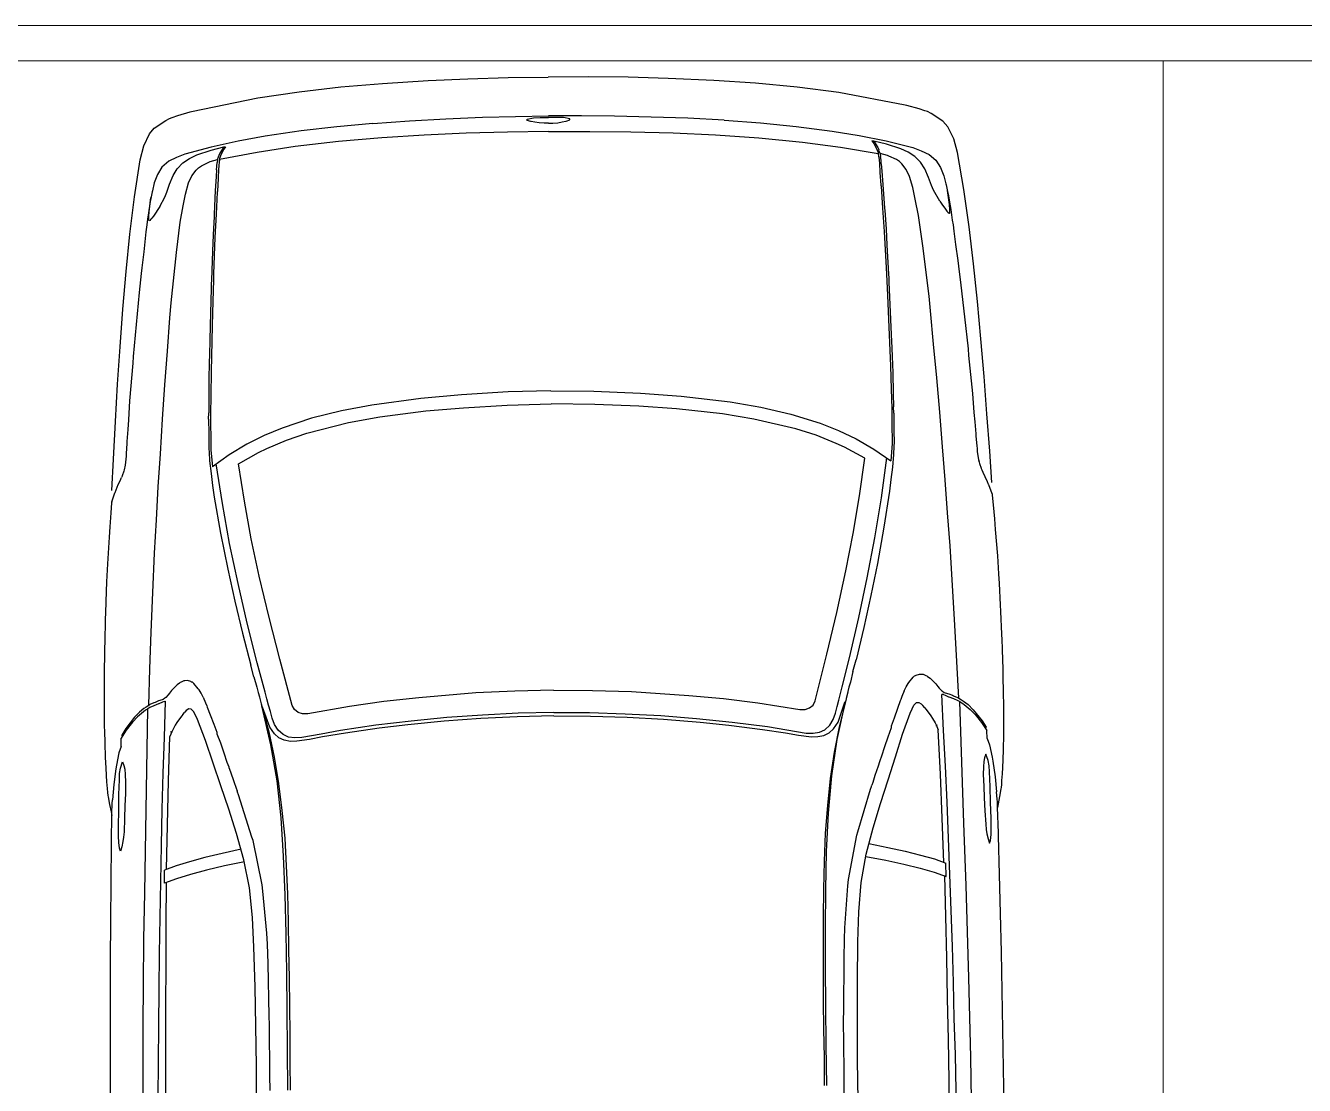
# Model space of a CAD drawing. Header units: inches. Extents: x 13 to 261, y -112 to -47.
# Drawn here: x 221.956 to 224.58, y -55.649 to -53.474 of the extents above; entities that cross this region are included whole.
import ezdxf

# ---------------------------------------------------------------- set-up
doc = ezdxf.new("R2010")
doc.units = ezdxf.units.IN
doc.header["$MEASUREMENT"] = 0
doc.layers.add('BANQUETA', color=2, linetype='Continuous', lineweight=18)
doc.layers.add('CAJONES', color=3, linetype='Continuous', lineweight=20)

msp = doc.modelspace()

# ---------------------------------------------------------------- linework, layer by layer
at = {"linetype": 'Continuous'}
for p, q in [((222.2936, -53.6512), (222.2966, -53.6502)), ((223.7636, -53.6381), (223.7606, -53.6371)), ((222.3623, -53.7231), (222.3663, -53.7226)), ((223.6962, -53.7112), (223.6922, -53.7107)), ((222.3481, -53.7627), (222.3491, -53.7552)), ((223.7111, -53.7505), (223.71, -53.743)), ((223.7116, -53.758), (223.7116, -53.757)), ((222.3477, -53.7702), (222.3477, -53.7692)), ((223.7372, -54.2693), (223.7366, -54.2563)), ((222.3313, -54.2819), (222.3316, -54.2689)), ((222.3313, -54.2819), (222.3315, -54.3104)), ((223.7372, -54.2693), (223.7375, -54.2978)), ((222.1326, -54.4282), (222.136, -54.3636)), ((223.9385, -54.412), (223.9339, -54.3476)), ((223.6534, -54.7996), (223.6597, -54.7755)), ((222.4245, -54.8106), (222.4178, -54.7866)), ((223.8232, -54.8246), (223.8277, -54.83)), ((222.2399, -54.8612), (222.2429, -54.8607)), ((222.2552, -54.8386), (222.2508, -54.8441)), ((222.4359, -54.8515), (222.4359, -54.8525)), ((222.4359, -54.8525), (222.4395, -54.8659)), ((223.6229, -54.9034), (223.637, -54.8622)), ((223.637, -54.8622), (223.638, -54.8617)), ((223.638, -54.8617), (223.6385, -54.8597)), ((223.6394, -54.8552), (223.6385, -54.8597)), ((223.6428, -54.8417), (223.6394, -54.8552)), ((223.6428, -54.8407), (223.6428, -54.8417)), ((223.8389, -54.8469), (223.8359, -54.8465)), ((222.2782, -54.8879), (222.2826, -54.8829)), ((222.4395, -54.8659), (222.4405, -54.8704)), ((222.4411, -54.8724), (222.4405, -54.8704)), ((222.4421, -54.8729), (222.4411, -54.8724)), ((222.4569, -54.9138), (222.4421, -54.8729)), ((223.8011, -54.8743), (223.7966, -54.8693)), ((223.825, -54.9116), (223.8259, -54.9085)), ((222.1517, -54.9531), (222.1521, -54.9365)), ((222.255, -54.9256), (222.254, -54.9226)), ((223.9287, -54.9372), (223.928, -54.9206)), ((222.3906, -55.0464), (222.3901, -55.0444)), ((223.6916, -55.0348), (223.692, -55.0328)), ((222.132, -55.1472), (222.133, -55.0952)), ((223.9519, -55.1309), (223.95, -55.0789)), ((222.132, -55.1472), (222.132, -55.1467)), ((222.132, -55.1532), (222.132, -55.1472)), ((223.9519, -55.1309), (223.9519, -55.1304)), ((223.952, -55.1369), (223.9519, -55.1309))]:
    msp.add_line(p, q, dxfattribs=at)
for points in [[(222.2966, -53.6502), (222.4324, -53.622), (222.5173, -53.6097), (222.6027, -53.5999), (222.6881, -53.5927), (222.7816, -53.5868), (222.8635, -53.5831), (222.946, -53.5809), (223.028, -53.5796)], [(223.7606, -53.6371), (223.6243, -53.6113), (223.5392, -53.6006), (223.4536, -53.5923), (223.3681, -53.5866), (223.2745, -53.5824), (223.1925, -53.5802), (223.11, -53.5794), (223.028, -53.5796)], [(222.136, -54.3636), (222.1403, -54.2866), (222.1446, -54.2101), (222.1499, -54.133), (222.1557, -54.056), (222.162, -53.9789), (222.1699, -53.9023), (222.1792, -53.8257), (222.191, -53.7496), (222.1982, -53.7211), (222.21, -53.6965), (222.2199, -53.6849), (222.2433, -53.6687), (222.2512, -53.6646), (222.2567, -53.6625), (222.2682, -53.6584), (222.2936, -53.6512)], [(223.9339, -54.3476), (223.9282, -54.2706), (223.9225, -54.1942), (223.9159, -54.1172), (223.9087, -54.0403), (223.901, -53.9633), (223.8918, -53.8869), (223.8811, -53.8105), (223.8679, -53.7346), (223.8602, -53.7062), (223.848, -53.6818), (223.8379, -53.6704), (223.8142, -53.6546), (223.8062, -53.6507), (223.8007, -53.6487), (223.7891, -53.6448), (223.7636, -53.6381)], [(222.6683, -53.6749), (222.5944, -53.6815), (222.521, -53.6902), (222.4476, -53.7013), (222.3922, -53.7113), (222.3368, -53.7233), (222.2824, -53.7378), (222.2655, -53.7445), (222.2495, -53.7526), (222.2356, -53.7647), (222.2263, -53.7798), (222.2199, -53.7969), (222.2161, -53.8134)], [(222.6683, -53.6749), (222.7433, -53.6692), (222.8183, -53.6655), (222.8932, -53.6623), (222.9607, -53.6607), (223.0287, -53.6591)], [(223.0289, -53.6746), (223.0199, -53.6742), (223.0099, -53.6738), (223.0008, -53.6724), (222.9933, -53.6709), (222.9928, -53.671), (222.9848, -53.6685), (222.9848, -53.666), (222.9983, -53.6634), (223.0118, -53.6628), (223.0288, -53.6626)], [(223.3893, -53.6684), (223.3143, -53.6641), (223.2393, -53.6617), (223.1642, -53.6599), (223.0967, -53.6595), (223.0287, -53.6591)], [(223.0289, -53.6746), (223.0379, -53.674), (223.0478, -53.6735), (223.0568, -53.6719), (223.0643, -53.6703), (223.0648, -53.6703), (223.0728, -53.6677), (223.0728, -53.6652), (223.0593, -53.6629), (223.0458, -53.6625), (223.0288, -53.6626)], [(223.3893, -53.6684), (223.4634, -53.6737), (223.5369, -53.6811), (223.6105, -53.6909), (223.6661, -53.6999), (223.7217, -53.7109), (223.7763, -53.7244), (223.7934, -53.7308), (223.8095, -53.7386), (223.8236, -53.7505), (223.8332, -53.7654), (223.8399, -53.7824), (223.844, -53.7988)], [(223.029, -53.6916), (222.9445, -53.6929), (222.86, -53.6951), (222.7736, -53.6989), (222.6871, -53.7042), (222.5977, -53.712), (222.5088, -53.7223), (222.4309, -53.7345), (222.3535, -53.7487)], [(223.029, -53.6916), (223.1135, -53.6914), (223.198, -53.6921), (223.2845, -53.6943), (223.3711, -53.6981), (223.4606, -53.7043), (223.5497, -53.713), (223.6278, -53.7238), (223.7054, -53.7366)], [(222.2786, -53.7558), (222.2925, -53.7467), (222.3074, -53.7396), (222.3363, -53.7298), (222.3623, -53.7231)], [(222.3663, -53.7226), (222.3623, -53.7276), (222.3564, -53.7396), (222.3549, -53.7437), (222.354, -53.7467), (222.3535, -53.7487), (222.3535, -53.7487), (222.3535, -53.7497), (222.353, -53.7542), (222.3521, -53.7612), (222.3521, -53.7617), (222.3521, -53.7627), (222.3517, -53.7687), (222.3508, -53.7877), (222.3496, -53.8137), (222.3491, -53.8157), (222.347, -53.8612), (222.3444, -53.9088), (222.3416, -53.9833), (222.3412, -53.9968), (222.3401, -54.0398), (222.3385, -54.0893), (222.3385, -54.0893), (222.3364, -54.1848), (222.3358, -54.2324), (222.3352, -54.2724), (222.3352, -54.2749), (222.3354, -54.2934), (222.3356, -54.3179), (222.3357, -54.3274), (222.3357, -54.3339), (222.3358, -54.3369), (222.3358, -54.3444), (222.3391, -54.3798)], [(222.3623, -53.7231), (222.3544, -53.7362), (222.3524, -53.7407), (222.3524, -53.7412)], [(223.6922, -53.7107), (223.6963, -53.7157), (223.7024, -53.7276), (223.7039, -53.7316), (223.7049, -53.7346), (223.7054, -53.7366), (223.7054, -53.7366), (223.7054, -53.7376), (223.706, -53.7421), (223.7071, -53.7491), (223.7071, -53.7496), (223.7071, -53.7506), (223.7076, -53.7566), (223.7088, -53.7756), (223.7105, -53.8015), (223.711, -53.8035), (223.7139, -53.849), (223.7174, -53.8965), (223.7215, -53.9709), (223.7222, -53.9844), (223.724, -54.0274), (223.7265, -54.0769), (223.7265, -54.0769), (223.7303, -54.1724), (223.7318, -54.2199), (223.7331, -54.2599), (223.7331, -54.2624), (223.7333, -54.2809), (223.7335, -54.3054), (223.7336, -54.3149), (223.7337, -54.3214), (223.7337, -54.3244), (223.7338, -54.3318), (223.7311, -54.3674)], [(223.7805, -53.7424), (223.7664, -53.7335), (223.7514, -53.7267), (223.7223, -53.7174), (223.6962, -53.7112)], [(223.6962, -53.7112), (223.7043, -53.7241), (223.7064, -53.7286), (223.7064, -53.7291)], [(223.7094, -53.7365), (223.7074, -53.7316), (223.7064, -53.7291)], [(222.2085, -54.869), (222.2108, -54.794), (222.2137, -54.719), (222.2169, -54.6374), (222.2207, -54.5564), (222.2246, -54.4884), (222.228, -54.4208), (222.2324, -54.3528), (222.2368, -54.2817), (222.2416, -54.2112), (222.247, -54.1421), (222.2519, -54.0736), (222.2546, -54.0431), (222.2652, -53.9395), (222.2731, -53.8774), (222.2793, -53.8438), (222.2841, -53.8198), (222.2904, -53.7967), (222.2968, -53.7827), (222.3057, -53.7706), (222.3106, -53.7661), (222.3166, -53.762), (222.332, -53.7544), (222.3345, -53.7533), (222.3495, -53.7487)], [(222.2456, -53.8161), (222.2514, -53.7996), (222.2588, -53.782), (222.2672, -53.7679), (222.2786, -53.7558)], [(222.3495, -53.7487), (222.3495, -53.7497), (222.3491, -53.7552)], [(222.3495, -53.7487), (222.3514, -53.7437), (222.3524, -53.7412)], [(223.8704, -54.8541), (223.8668, -54.7792), (223.8626, -54.7042), (223.8579, -54.6228), (223.8526, -54.5418), (223.8475, -54.4738), (223.8429, -54.4064), (223.8373, -54.3384), (223.8317, -54.2675), (223.8256, -54.197), (223.8189, -54.1281), (223.8128, -54.0596), (223.8096, -54.0292), (223.7971, -53.9258), (223.7881, -53.8638), (223.7813, -53.8304), (223.7761, -53.8065), (223.7694, -53.7835), (223.7627, -53.7696), (223.7536, -53.7576), (223.7486, -53.7532), (223.7426, -53.7492), (223.727, -53.7419), (223.7245, -53.7409), (223.7094, -53.7365)], [(223.7094, -53.7365), (223.7094, -53.7375), (223.71, -53.743)], [(223.7116, -53.757), (223.7116, -53.756), (223.7111, -53.753), (223.7111, -53.7505)], [(223.7116, -53.758), (223.7128, -53.7725), (223.7128, -53.7725), (223.715, -53.8005), (223.7184, -53.8485), (223.7185, -53.8535), (223.7213, -53.8909), (223.7231, -53.9244), (223.7262, -53.9844), (223.7267, -53.9914), (223.7268, -54.0009), (223.7305, -54.0769), (223.7305, -54.0769), (223.7318, -54.1079), (223.733, -54.1363), (223.7337, -54.1533), (223.735, -54.1863), (223.7358, -54.2293), (223.7366, -54.2563)], [(223.8145, -53.8021), (223.8084, -53.7857), (223.8007, -53.7682), (223.7921, -53.7543), (223.7805, -53.7424)], [(222.3477, -53.7702), (222.3468, -53.7847), (222.3468, -53.7847), (222.3451, -53.8128), (222.3425, -53.8608), (222.3425, -53.8658), (222.3404, -53.9033), (222.3392, -53.9368), (222.3372, -53.9968), (222.3368, -54.0038), (222.3369, -54.0133), (222.3345, -54.0894), (222.3345, -54.0894), (222.3338, -54.1204), (222.3331, -54.1489), (222.3327, -54.1659), (222.332, -54.1989), (222.3319, -54.2419), (222.3316, -54.2689)], [(222.3477, -53.7692), (222.3477, -53.7682), (222.3481, -53.7652), (222.3481, -53.7627)], [(222.2161, -53.8134), (222.2156, -53.8154), (222.2127, -53.8289), (222.2118, -53.8349), (222.208, -53.8585), (222.2065, -53.8665), (222.2042, -53.888), (222.2028, -53.8975), (222.2014, -53.911), (222.1982, -53.9381), (222.1945, -53.9711), (222.1931, -53.9826), (222.1889, -54.0217), (222.1825, -54.0872), (222.1766, -54.1528), (222.1757, -54.1668), (222.1694, -54.2443), (222.1668, -54.2834), (222.1654, -54.3029), (222.1637, -54.3274)], [(223.8315, -53.8346), (223.8186, -53.8121), (223.8145, -53.8021)], [(223.8315, -53.8346), (223.8359, -53.8404), (223.843, -53.8509), (223.846, -53.8548), (223.848, -53.8568), (223.8505, -53.8593), (223.8515, -53.8598), (223.8525, -53.8588), (223.8525, -53.8538), (223.8525, -53.8533), (223.8525, -53.8513), (223.8514, -53.8413), (223.8472, -53.8122)], [(223.844, -53.7988), (223.8445, -53.8008), (223.8476, -53.8143), (223.8487, -53.8203), (223.8529, -53.8438), (223.8545, -53.8518), (223.8572, -53.8732), (223.8588, -53.8827), (223.8604, -53.8962), (223.8641, -53.9232), (223.8684, -53.9561), (223.87, -53.9676), (223.8749, -54.0066), (223.8824, -54.072), (223.8895, -54.1374), (223.8907, -54.1514), (223.8984, -54.2289), (223.9017, -54.2678), (223.9034, -54.2873), (223.9056, -54.3118)], [(222.2311, -53.8455), (222.218, -53.8654), (222.2151, -53.8694), (222.2131, -53.8714), (222.2106, -53.874), (222.2096, -53.8745), (222.2086, -53.8735), (222.2086, -53.8685), (222.2086, -53.868), (222.2085, -53.866), (222.2094, -53.856), (222.2131, -53.8268)], [(222.2311, -53.8455), (222.2417, -53.8262), (222.2456, -53.8161)], [(223.0338, -54.2236), (222.9458, -54.2259), (222.8503, -54.2317), (222.7669, -54.2395), (222.6665, -54.2529), (222.6041, -54.2645), (222.5428, -54.28), (222.4824, -54.3), (222.4456, -54.3154), (222.4097, -54.3332), (222.3734, -54.355), (222.3391, -54.3798)], [(223.0338, -54.2236), (223.1218, -54.2243), (223.2173, -54.2285), (223.3009, -54.2347), (223.4015, -54.2463), (223.4641, -54.2568), (223.5257, -54.2712), (223.5864, -54.2902), (223.6235, -54.3048), (223.6597, -54.322), (223.6964, -54.3432), (223.7311, -54.3674)], [(222.3926, -54.3733), (222.4339, -54.35), (222.4508, -54.3418), (222.4912, -54.3245), (222.533, -54.3106), (222.6183, -54.2888), (222.6827, -54.2772), (222.7771, -54.2649), (222.8541, -54.2582), (222.944, -54.2529), (223.034, -54.2501)], [(223.6775, -54.3619), (223.6358, -54.3392), (223.6188, -54.3314), (223.5781, -54.3147), (223.536, -54.3016), (223.4503, -54.2814), (223.3857, -54.271), (223.2911, -54.2603), (223.2141, -54.255), (223.124, -54.2513), (223.034, -54.2501)], [(222.3315, -54.3104), (222.3316, -54.3249), (222.3317, -54.3354), (222.3318, -54.3424), (222.3324, -54.3494), (222.3335, -54.3669)], [(223.7375, -54.2978), (223.7376, -54.3123), (223.7377, -54.3228), (223.7377, -54.3298), (223.7373, -54.3368), (223.7365, -54.3543)], [(223.9056, -54.3118), (223.9056, -54.3138), (223.9056, -54.3163)], [(222.1637, -54.3319), (222.1624, -54.3519), (222.1619, -54.3574), (222.1615, -54.3639), (222.1601, -54.3764), (222.1582, -54.3859), (222.1572, -54.3885), (222.1543, -54.398), (222.1543, -54.3985), (222.1528, -54.4015)], [(222.1637, -54.3274), (222.1637, -54.3294), (222.1637, -54.3319)], [(223.9056, -54.3163), (223.9073, -54.3363), (223.9079, -54.3418), (223.9084, -54.3483), (223.91, -54.3608), (223.9121, -54.3703), (223.9131, -54.3727), (223.9162, -54.3822), (223.9162, -54.3827), (223.9178, -54.3857)], [(223.0393, -54.8376), (223.1188, -54.8384), (223.1988, -54.8407), (223.3164, -54.8486), (223.3879, -54.855), (223.4585, -54.8638), (223.5446, -54.8776), (223.5551, -54.8775), (223.5641, -54.8744), (223.5716, -54.8683), (223.576, -54.8598), (223.6001, -54.7641), (223.6204, -54.6784), (223.6391, -54.5932), (223.6539, -54.5161), (223.6667, -54.439), (223.6775, -54.3619)], [(223.0397, -54.8836), (223.1127, -54.8839), (223.1862, -54.8863), (223.2592, -54.8901), (223.3323, -54.896), (223.4054, -54.9033), (223.478, -54.9127), (223.518, -54.9193), (223.5576, -54.9259), (223.5716, -54.9263), (223.5846, -54.9242), (223.596, -54.9191), (223.6059, -54.9095), (223.6128, -54.898), (223.6177, -54.8849), (223.6211, -54.8714), (223.6245, -54.8583), (223.6279, -54.8448), (223.6312, -54.8313), (223.6462, -54.7712), (223.6655, -54.689), (223.6827, -54.6073), (223.6985, -54.5252), (223.7118, -54.4431), (223.723, -54.3609)], [(223.7365, -54.3543), (223.7342, -54.3803), (223.7314, -54.4054), (223.7286, -54.4294), (223.7168, -54.5035), (223.7035, -54.5776), (223.6901, -54.6438), (223.6756, -54.7094), (223.6597, -54.7755)], [(222.1591, -54.3814), (222.1582, -54.3859), (222.1572, -54.3885), (222.1543, -54.398), (222.1543, -54.3985), (222.1528, -54.4015)], [(222.3335, -54.3669), (222.3363, -54.3929), (222.3395, -54.4178), (222.3427, -54.4418), (222.3559, -54.5157), (222.3705, -54.5896), (222.3851, -54.6554), (222.4007, -54.7208), (222.4178, -54.7866)], [(223.0397, -54.8836), (222.9667, -54.8852), (222.8932, -54.8889), (222.8203, -54.894), (222.7473, -54.9012), (222.6744, -54.9098), (222.602, -54.9205), (222.5621, -54.9279), (222.5226, -54.9352), (222.5086, -54.9358), (222.4956, -54.934), (222.4841, -54.9291), (222.474, -54.9196), (222.4669, -54.9082), (222.4618, -54.8953), (222.4581, -54.8818), (222.4545, -54.8688), (222.4509, -54.8553), (222.4473, -54.8419), (222.4312, -54.782), (222.4105, -54.7002), (222.3918, -54.6189), (222.3745, -54.537), (222.3598, -54.4551), (222.3471, -54.3733)], [(223.0393, -54.8376), (222.9598, -54.8398), (222.8798, -54.8435), (222.7624, -54.8536), (222.691, -54.8612), (222.6205, -54.8713), (222.5347, -54.8866), (222.5242, -54.8867), (222.5152, -54.8838), (222.5076, -54.8778), (222.503, -54.8694), (222.4772, -54.7741), (222.4554, -54.6888), (222.4351, -54.604), (222.419, -54.5271), (222.4048, -54.4502), (222.3926, -54.3733)], [(223.9111, -54.3658), (223.9121, -54.3703), (223.9131, -54.3727), (223.9162, -54.3822), (223.9162, -54.3827), (223.9178, -54.3857)], [(223.9387, -54.435), (223.932, -54.4166), (223.9315, -54.4161), (223.9295, -54.4106), (223.9249, -54.4001), (223.9203, -54.3912), (223.9183, -54.3867), (223.9178, -54.3857)], [(222.1328, -54.4512), (222.1391, -54.4326), (222.1396, -54.4321), (222.1415, -54.4266), (222.146, -54.4161), (222.1504, -54.407), (222.1523, -54.4025), (222.1528, -54.4015)], [(223.9387, -54.435), (223.9392, -54.4375), (223.9409, -54.4575), (223.9437, -54.4865), (223.9454, -54.508), (223.9498, -54.5619), (223.9522, -54.5989), (223.9533, -54.6189), (223.9557, -54.6624), (223.9564, -54.6764), (223.9583, -54.7229), (223.9589, -54.7344), (223.9595, -54.7523), (223.9603, -54.7778), (223.9609, -54.7918), (223.9611, -54.8163), (223.9618, -54.8348), (223.9619, -54.8493), (223.962, -54.8633), (223.9621, -54.8718), (223.9622, -54.8838), (223.9623, -54.8958), (223.9624, -54.9058), (223.9621, -54.9293), (223.9619, -54.9598), (223.9611, -54.9808), (223.9602, -54.9964), (223.9598, -55.0094), (223.9585, -55.0234), (223.958, -55.0314), (223.9576, -55.0374)], [(222.1328, -54.4512), (222.1323, -54.4537), (222.131, -54.4737), (222.1287, -54.5027), (222.1274, -54.5242), (222.1239, -54.5783), (222.1222, -54.6153), (222.1214, -54.6353), (222.1198, -54.6788), (222.1194, -54.6928), (222.1183, -54.7393), (222.1179, -54.7508), (222.1176, -54.7688), (222.1173, -54.7943), (222.117, -54.8083), (222.1172, -54.8328), (222.1168, -54.8513), (222.117, -54.8658), (222.1171, -54.8798), (222.1172, -54.8883), (222.1173, -54.9003), (222.1174, -54.9123), (222.1175, -54.9223), (222.1182, -54.9458), (222.119, -54.9763), (222.1202, -54.9973), (222.1213, -55.0128), (222.1219, -55.0258), (222.1235, -55.0398), (222.1241, -55.0478), (222.1247, -55.0538)], [(222.4245, -54.8106), (222.4302, -54.832), (222.4333, -54.8425), (222.4359, -54.8515)], [(223.6534, -54.7996), (223.6481, -54.8211), (223.6452, -54.8317), (223.6428, -54.8407)], [(223.7588, -54.8391), (223.7627, -54.8311), (223.7667, -54.8241), (223.7682, -54.8221), (223.7771, -54.811), (223.78, -54.8085), (223.7815, -54.8079), (223.783, -54.8069), (223.79, -54.8049), (223.7955, -54.8048), (223.7975, -54.8053), (223.803, -54.8077), (223.805, -54.8087), (223.8065, -54.8097), (223.8116, -54.8132), (223.8131, -54.8147), (223.8146, -54.8161), (223.8232, -54.8246), (223.8277, -54.83), (223.8303, -54.8335), (223.8348, -54.8385), (223.8373, -54.8399), (223.8408, -54.8424), (223.8474, -54.8444), (223.8499, -54.8453), (223.8574, -54.8483), (223.8599, -54.8492), (223.8679, -54.8527), (223.8704, -54.8541), (223.876, -54.8576), (223.8805, -54.8606), (223.8896, -54.8675), (223.9002, -54.8779), (223.9184, -54.9007), (223.927, -54.9141)], [(222.3199, -54.852), (222.3158, -54.8441), (222.3117, -54.8371), (222.3102, -54.8351), (222.3011, -54.8242), (222.2981, -54.8217), (222.2966, -54.8212), (222.2951, -54.8202), (222.2881, -54.8183), (222.2826, -54.8184), (222.2806, -54.8189), (222.2751, -54.8214), (222.2731, -54.8224), (222.2716, -54.8234), (222.2666, -54.827), (222.2652, -54.8285), (222.2637, -54.83), (222.2552, -54.8386), (222.2508, -54.8441), (222.2483, -54.8477), (222.2439, -54.8527), (222.2414, -54.8542), (222.2379, -54.8568), (222.2314, -54.8588), (222.2289, -54.8598), (222.2215, -54.8629), (222.219, -54.8639), (222.211, -54.8675), (222.2085, -54.869), (222.203, -54.8726), (222.1986, -54.8756), (222.1896, -54.8827), (222.1792, -54.8933), (222.1614, -54.9164), (222.1531, -54.93)], [(222.2282, -55.8959), (222.228, -55.8219), (222.2284, -55.7484), (222.2282, -55.6744), (222.2286, -55.6004), (222.2294, -55.5264), (222.2297, -55.4523), (222.2306, -55.3783), (222.2319, -55.3043), (222.2332, -55.2303), (222.2346, -55.1563), (222.2364, -55.0823), (222.2383, -55.0083), (222.2406, -54.9347), (222.2429, -54.8607)], [(222.2399, -54.8612), (222.2365, -54.8628), (222.2295, -54.8658)], [(222.3199, -54.852), (222.325, -54.8635), (222.3275, -54.87), (222.3285, -54.8724), (222.3347, -54.8884), (222.3419, -54.9078), (222.348, -54.9243), (222.3485, -54.9273), (222.3557, -54.9462), (222.3624, -54.9661), (222.3691, -54.9856), (222.3726, -54.9951), (222.3732, -54.9965)], [(223.5995, -55.6491), (223.5983, -55.5656), (223.5976, -55.4861), (223.5969, -55.4066), (223.5972, -55.3271), (223.5975, -55.2476), (223.5992, -55.1686), (223.603, -55.09), (223.6099, -55.0135), (223.6212, -54.9394), (223.638, -54.8617), (223.625, -54.9128), (223.6149, -54.9649), (223.6069, -55.019), (223.6009, -55.0746), (223.5964, -55.1316), (223.5944, -55.1886), (223.5929, -55.2461), (223.5925, -55.3037), (223.5925, -55.3612), (223.5925, -55.4187), (223.5925, -55.4762), (223.593, -55.5337), (223.594, -55.5917), (223.5945, -55.6491)], [(223.6634, -55.354), (223.6654, -55.293), (223.6703, -55.2325), (223.6808, -55.1744), (223.6948, -55.1202), (223.7099, -55.0701), (223.7254, -55.022), (223.7405, -54.9748), (223.7551, -54.9282), (223.7707, -54.885), (223.7746, -54.876), (223.7786, -54.8685), (223.7835, -54.8634), (223.7885, -54.8629), (223.7935, -54.8658), (223.7966, -54.8693)], [(223.7588, -54.8391), (223.7539, -54.8507), (223.7515, -54.8572), (223.7505, -54.8597), (223.7446, -54.8758), (223.7378, -54.8953), (223.732, -54.9119), (223.7315, -54.9149), (223.7247, -54.934), (223.7183, -54.954), (223.712, -54.9736), (223.7086, -54.9831), (223.7081, -54.9846)], [(223.8691, -55.8812), (223.868, -55.8072), (223.8663, -55.7337), (223.8652, -55.6597), (223.8635, -55.5857), (223.8613, -55.5118), (223.8597, -55.4378), (223.8575, -55.3638), (223.8548, -55.2898), (223.8522, -55.2158), (223.8495, -55.1418), (223.8464, -55.0679), (223.8432, -54.9939), (223.8395, -54.9204), (223.8359, -54.8465)], [(223.8389, -54.8469), (223.8424, -54.8484), (223.8494, -54.8513)], [(223.8494, -54.8513), (223.8504, -54.8513), (223.86, -54.8552), (223.8685, -54.8587), (223.8725, -54.8611), (223.877, -54.8636), (223.8816, -54.8675), (223.8937, -54.8774), (223.9037, -54.8874), (223.9042, -54.8878), (223.9174, -54.9042), (223.928, -54.9206)], [(223.9007, -55.8889), (223.8986, -55.7669), (223.8968, -55.6789), (223.895, -55.591), (223.8933, -55.5095), (223.8911, -55.428), (223.8887, -55.3335), (223.8854, -55.2385), (223.8807, -55.1106), (223.878, -55.0276), (223.8752, -54.9441), (223.8725, -54.8611)], [(223.8807, -55.1106), (223.878, -55.0276), (223.8752, -54.9441), (223.8725, -54.8611)], [(222.2295, -54.8658), (222.2285, -54.8658), (222.219, -54.8699), (222.2106, -54.8735), (222.2066, -54.876), (222.2021, -54.8786), (222.1976, -54.8826), (222.1857, -54.8927), (222.1758, -54.9028), (222.1753, -54.9033), (222.1625, -54.9199), (222.1521, -54.9365)], [(222.1968, -55.9042), (222.1967, -55.7822), (222.1969, -55.6942), (222.1971, -55.6061), (222.1974, -55.5246), (222.1981, -55.4431), (222.1988, -55.3486), (222.2005, -55.2536), (222.2028, -55.1256), (222.2041, -55.0426), (222.2053, -54.959), (222.2066, -54.876)], [(222.2028, -55.1256), (222.2041, -55.0426), (222.2053, -54.959), (222.2066, -54.876)], [(222.2782, -54.8879), (222.2782, -54.8879), (222.2762, -54.8904), (222.2678, -54.902), (222.2663, -54.904), (222.2663, -54.904), (222.2629, -54.91), (222.258, -54.9191), (222.256, -54.9231), (222.2516, -54.9331)], [(222.4245, -55.3651), (222.4214, -55.3041), (222.4154, -55.2437), (222.4039, -55.1858), (222.3889, -55.1319), (222.3729, -55.0821), (222.3565, -55.0342), (222.3406, -54.9873), (222.3252, -54.941), (222.3088, -54.8981), (222.3047, -54.8892), (222.3006, -54.8817), (222.2956, -54.8767), (222.2906, -54.8763), (222.2856, -54.8793), (222.2826, -54.8829)], [(222.4936, -55.659), (222.4933, -55.5755), (222.4926, -55.496), (222.4919, -55.4165), (222.4902, -55.337), (222.4885, -55.2575), (222.4853, -55.1786), (222.4801, -55.1001), (222.4719, -55.0237), (222.4592, -54.9498), (222.4411, -54.8724), (222.455, -54.9233), (222.466, -54.9752), (222.475, -55.0291), (222.4819, -55.0846), (222.4875, -55.1415), (222.4905, -55.1985), (222.493, -55.256), (222.4945, -55.3135), (222.4955, -55.371), (222.4965, -55.4285), (222.4975, -55.486), (222.4981, -55.5435), (222.4981, -55.6015), (222.4986, -55.659)], [(223.8011, -54.8743), (223.8011, -54.8743), (223.8031, -54.8768), (223.8117, -54.8882), (223.8133, -54.8902), (223.8133, -54.8902), (223.8168, -54.8961), (223.8219, -54.9051), (223.8239, -54.9091), (223.8285, -54.919)], [(223.0397, -54.8906), (222.9647, -54.8923), (222.8898, -54.8959), (222.8148, -54.9016), (222.7399, -54.9088), (222.6814, -54.9158), (222.6125, -54.9259), (222.5651, -54.9338), (222.5387, -54.9391), (222.5122, -54.9428), (222.4992, -54.9429), (222.4867, -54.9405), (222.4756, -54.9356), (222.4665, -54.9277), (222.4569, -54.9138)], [(223.0397, -54.8906), (223.1147, -54.8909), (223.1898, -54.8932), (223.2648, -54.8976), (223.3399, -54.9034), (223.3984, -54.9094), (223.4675, -54.9183), (223.5151, -54.9253), (223.5416, -54.9301), (223.5681, -54.9334), (223.5811, -54.9332), (223.5936, -54.9306), (223.6046, -54.9255), (223.6135, -54.9174), (223.6229, -54.9034)], [(223.9255, -54.9162), (223.927, -54.9146), (223.927, -54.9141)], [(222.1546, -54.932), (222.1531, -54.9305), (222.1531, -54.93)], [(222.245, -55.2057), (222.2467, -55.1147), (222.2489, -55.0242), (222.2516, -54.9331)], [(223.84, -55.1914), (223.8366, -55.1005), (223.8328, -55.01), (223.8285, -54.919)], [(223.9287, -54.9372), (223.9333, -54.9501), (223.939, -54.9755), (223.9401, -54.9835), (223.9449, -55.0155), (223.9482, -55.0465)], [(222.1517, -54.9531), (222.1474, -54.9661), (222.1421, -54.9916), (222.1412, -54.9996), (222.137, -55.0317), (222.1342, -55.0627)], [(223.9263, -54.969), (223.9235, -54.9767), (223.9221, -54.9842), (223.9212, -54.9952), (223.9208, -55.0107), (223.9216, -55.0347), (223.9228, -55.0587), (223.924, -55.0857), (223.9258, -55.1127), (223.9269, -55.1237), (223.9284, -55.1326), (223.9305, -55.1431), (223.9338, -55.152)], [(223.9338, -55.152), (223.9356, -55.1461), (223.937, -55.1341), (223.9373, -55.1216), (223.9372, -55.1006), (223.9359, -55.0681), (223.9351, -55.0356), (223.9333, -55.0056), (223.9327, -54.9931), (223.9306, -54.9821), (223.9263, -54.969)], [(222.1505, -55.168), (222.1486, -55.1621), (222.147, -55.1501), (222.1464, -55.1376), (222.1462, -55.1166), (222.1469, -55.0841), (222.1471, -55.0516), (222.1484, -55.0216), (222.1488, -55.0091), (222.1507, -54.998), (222.1547, -54.9848)], [(222.1547, -54.9848), (222.1576, -54.9925), (222.1592, -55), (222.1603, -55.011), (222.1609, -55.0264), (222.1606, -55.0505), (222.1598, -55.0745), (222.1591, -55.1015), (222.1578, -55.1285), (222.1569, -55.1395), (222.1555, -55.1485), (222.1536, -55.159), (222.1505, -55.168)], [(223.7081, -54.9846), (223.7052, -54.9936), (223.6984, -55.0132), (223.694, -55.0272), (223.692, -55.0328)], [(222.3732, -54.9965), (222.3762, -55.0055), (222.3834, -55.025), (222.388, -55.0389), (222.3901, -55.0444)], [(222.4576, -55.6593), (222.4573, -55.6288), (222.4573, -55.6283), (222.4564, -55.5243), (222.4557, -55.5068), (222.4533, -55.3988), (222.4519, -55.3594), (222.4507, -55.3364), (222.4429, -55.2504), (222.4413, -55.2374), (222.4225, -55.1466), (222.4204, -55.1396), (222.3927, -55.0524), (222.3906, -55.0469), (222.3906, -55.0464)], [(223.6355, -55.6488), (223.6353, -55.6183), (223.6353, -55.6178), (223.6343, -55.5138), (223.6347, -55.4963), (223.6352, -55.3883), (223.6359, -55.3488), (223.6367, -55.3258), (223.6429, -55.2397), (223.6443, -55.2267), (223.6615, -55.1355), (223.6634, -55.1285), (223.6896, -55.0408), (223.6916, -55.0353), (223.6916, -55.0348)], [(223.95, -55.0789), (223.9499, -55.0764), (223.9499, -55.0734), (223.9499, -55.0699), (223.9499, -55.0669), (223.9493, -55.0615), (223.9487, -55.054), (223.9482, -55.0465)], [(223.9576, -55.0379), (223.9576, -55.0374), (223.9571, -55.0404), (223.9543, -55.0559), (223.9514, -55.0714), (223.95, -55.0789)], [(222.1247, -55.0543), (222.1247, -55.0538), (222.1252, -55.0568), (222.1283, -55.0722), (222.1315, -55.0877), (222.133, -55.0952)], [(222.133, -55.0952), (222.133, -55.0927), (222.133, -55.0897), (222.133, -55.0862), (222.1329, -55.0832), (222.1334, -55.0777), (222.1338, -55.0702), (222.1342, -55.0627)], [(223.6861, -55.1528), (223.7252, -55.1605), (223.7607, -55.1681), (223.7923, -55.1764), (223.8204, -55.1841), (223.844, -55.1929)], [(223.9662, -55.9408), (223.9661, -55.9378), (223.9654, -55.8563), (223.9642, -55.7748), (223.9635, -55.6928), (223.9622, -55.6134), (223.961, -55.5339), (223.9593, -55.4549), (223.9581, -55.3754), (223.9564, -55.2959), (223.9542, -55.2164), (223.952, -55.1369)], [(222.1322, -55.9572), (222.1322, -55.9542), (222.1315, -55.8727), (222.1313, -55.7912), (222.1305, -55.7092), (222.1303, -55.6297), (222.1301, -55.5502), (222.1304, -55.4712), (222.1302, -55.3917), (222.1305, -55.3122), (222.1313, -55.2327), (222.132, -55.1532)], [(222.3982, -55.1643), (222.3592, -55.1727), (222.3238, -55.181), (222.2924, -55.1898), (222.2645, -55.198), (222.241, -55.2072)], [(223.6798, -55.1789), (223.7209, -55.1865), (223.758, -55.1947), (223.7911, -55.2029), (223.8201, -55.2111), (223.8447, -55.2199), (223.844, -55.1929)], [(222.4049, -55.1903), (222.364, -55.1986), (222.327, -55.2075), (222.2941, -55.2163), (222.2652, -55.225), (222.2408, -55.2342), (222.241, -55.2072)], [(223.8412, -55.2184), (223.8435, -55.3024), (223.8452, -55.3869), (223.847, -55.4709), (223.8487, -55.5549), (223.85, -55.6389), (223.8507, -55.7229), (223.8515, -55.8069)], [(222.2443, -55.2327), (222.2435, -55.3167), (222.2433, -55.4012), (222.243, -55.4852), (222.2428, -55.5692), (222.243, -55.6532), (222.2438, -55.7372), (222.2445, -55.8212)], [(223.6645, -55.76), (223.6638, -55.679), (223.6626, -55.5975), (223.6624, -55.5165), (223.6626, -55.4355), (223.6634, -55.354)], [(222.4306, -55.7711), (222.4299, -55.6901), (222.4296, -55.6086), (222.4284, -55.5276), (222.4267, -55.4466), (222.4245, -55.3651)], [(223.7003, -56.4627), (223.6978, -56.4558), (223.6978, -56.4553), (223.6895, -56.4313), (223.6834, -56.4124), (223.6808, -56.4029), (223.6694, -56.361), (223.6689, -56.3585), (223.6642, -56.3361), (223.653, -56.2591), (223.6519, -56.2437), (223.6502, -56.2212), (223.649, -56.2017), (223.6449, -56.1332), (223.6422, -56.0617), (223.64, -55.9763), (223.6382, -55.8913), (223.6381, -55.8758), (223.6367, -55.7828), (223.636, -55.6948), (223.6355, -55.6488)]]:
    msp.add_lwpolyline(points, dxfattribs=at)
at = {"layer": 'BANQUETA'}
msp.add_line((252.7402, -53.474), (199.2354, -53.474), dxfattribs=at)
at = {"layer": 'CAJONES'}
for p, q in [((253.0902, -53.5466), (200.2902, -53.5466)), ((224.2902, -53.5466), (224.2902, -58.5466)), ((224.2902, -53.5466), (224.2902, -58.5466))]:
    msp.add_line(p, q, dxfattribs=at)

doc.saveas('drawing.dxf')
